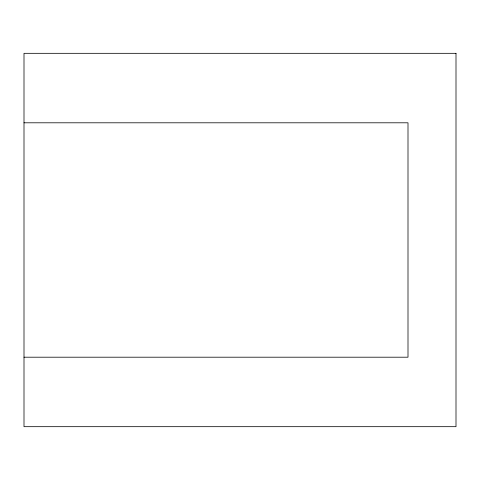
<?xml version="1.0" encoding="UTF-8"?>
<svg xmlns="http://www.w3.org/2000/svg" width="480" height="480" viewBox="0 0 480 480"><rect width="100%" height="100%" fill="white"/><g stroke="black" fill="none" stroke-linecap="round" stroke-linejoin="round"><path stroke-width="0.72" d="M24 122.802L408 122.802L408 357.198L24 357.198M456 53.322L24 53.322L24 426.678L456 426.678L456 53.322"/></g></svg>
